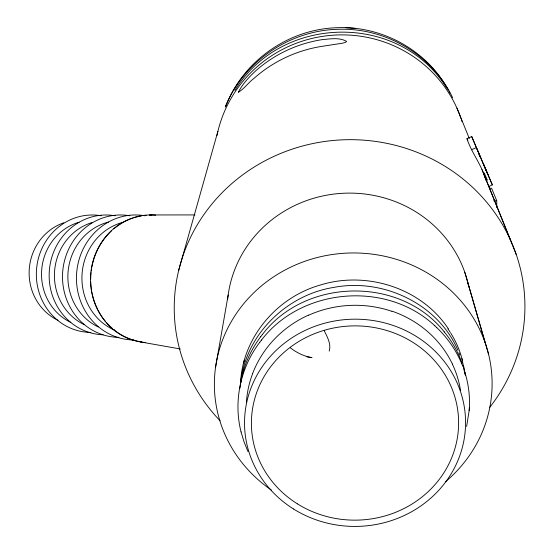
<?xml version="1.0" encoding="UTF-8"?>
<svg xmlns="http://www.w3.org/2000/svg" width="554" height="554" viewBox="0 0 554 554"><rect width="100%" height="100%" fill="white"/><g stroke="black" fill="none" stroke-linecap="round" stroke-linejoin="round"><path stroke-width="0.83" d="M240.498 385.861C240.942 339.408 275.94 297.588 320.06 285.109C366.277 270.546 421.469 287.865 448.373 328.847M469.383 407.522C470 395.3 468.338 382.973 464.55 371.332M469.217 410.154L466.62 426.511M240.436 385.169C244.155 336.139 285.629 295.15 333.453 287.457C382.689 277.817 437.833 303.502 457.957 350.329M239.854 388.409L240.117 386.387M240.207 385.709C242.707 367.974 249.916 350.987 260.705 336.707M329.208 351.139C331.375 343.979 327.317 337.081 324.319 330.856M215.513 367.586L228.179 294.991M244.349 360.232L243.615 362.988M178.63 270.629L217.902 131.326M225.533 106.88C242.465 61.439 288.219 29.224 336.569 27.735C381.54 25.532 426.995 50.116 448.228 90.094M225.305 106.887C243.538 61.217 290.691 29.618 339.754 29.265C386.415 28.012 432.681 55.393 452.66 97.816M234.91 90.399C280.989 14.452 399.406 11.842 446.739 88.01M259.784 342.282C240.554 367.378 233.213 401.241 241.066 431.947M261.488 340.073C301.639 287.547 386.671 280.504 434.848 325.821M262.395 334.526C305.219 277.921 400.161 275.927 444.329 331.95M260.671 336.763L262.437 334.478M259.743 342.33L261.53 340.017M488.413 186.67L492.347 184.849L471.745 136.582L466.946 138.659C471.101 151.505 479.681 162.253 484.168 174.974L516.293 254.632M471.385 149.76L476.329 147.627L471.745 136.582M489.868 188.263L491.585 188.194L496.723 200.693L496.806 207.591M493.69 200.811L496.723 200.693M149.663 214.952L194.973 214.917M345.814 27.7L355.37 28.393M306.895 356.811L312.006 357.635C304.091 356.395 296.771 352.739 290.435 347.926M139.816 341.811L180.265 348.958M436.746 327.587C448.158 338.439 457.23 351.783 462.846 366.513M434.793 325.766L436.808 327.643M444.28 331.888C451.919 341.181 457.992 351.776 462.001 363.133M449.038 91.548L449.848 93.003M247.977 451.538L244.044 441.898L241.045 431.857M492.354 184.911L476.329 147.627M483.15 163.478L487.922 174.558L483.427 163.908M484.251 172.917L487.416 180.258M482.015 169.642L482.527 170.874M476.786 148.396L479.902 155.896M456.911 108.092L469.328 138.514M482.326 170.438L510.643 240.339M458.982 352.732L459.903 355.072M484.168 174.974L486.149 180.569M467.881 282.727L488.593 354.352M464.764 272.222L485.082 342.504M461.932 358.556L464.397 371.014L463.615 365.965M464.252 370.363L464.882 372.8M478.704 152.876L479.688 156.81M465.076 373.638L465.457 375.307M464.716 372.004L465.159 374.518M145.127 342.462A63.862 59.396 -85.2 0 1 90.745 273.863A63.862 59.396 -85.2 0 1 155.709 215.174M141.353 341.846A63.662 59.216 -85.2 0 1 139.85 341.61M139.096 341.472A63.662 59.216 -85.2 0 1 113.612 329.512M112.441 328.529A63.662 59.216 -85.2 0 1 106.389 322.483M105.295 321.188A63.662 59.216 -85.2 0 1 101.347 315.815M100.897 315.115A63.662 59.216 -85.2 0 1 98.086 310.219M97.712 309.499A63.662 59.216 -85.2 0 1 92.317 294.312M92.158 293.565A63.662 59.216 -85.2 0 1 91.846 292.02M91.576 290.462A63.662 59.216 -85.2 0 1 91.237 288.122M91.14 287.332A63.662 59.216 -85.2 0 1 90.731 281.695M90.697 279.251A63.662 59.216 -85.2 0 1 91.043 272.665M91.23 271.017A63.662 59.216 -85.2 0 1 91.729 267.727M91.874 266.91A63.662 59.216 -85.2 0 1 97.608 249.639M97.975 248.905A63.662 59.216 -85.2 0 1 111.299 231.053M113.826 228.816A63.662 59.216 -85.2 0 1 132.434 218.221M133.209 217.964A63.662 59.216 -85.2 0 1 141.242 215.956M143.721 215.582A63.662 59.216 -85.2 0 1 146.263 215.319M149.663 215.153A63.662 59.216 -85.2 0 1 151.387 215.153M114.685 330.226A56.847 53.052 -85 0 1 82.117 273.309A56.847 53.052 -85 0 1 123.327 222.202M133.86 339.969A62.533 58.378 -85.2 0 1 76.715 272.222A62.533 58.378 -85.2 0 1 144.954 215.776M98.217 326.95A55.649 52.124 -85.1 0 1 68.156 270.989A55.649 52.124 -85.1 0 1 108.515 222.057M118.916 337.344A61.21 57.36 -85.3 0 1 62.761 271.003A61.21 57.36 -85.3 0 1 129.761 215.776M84.243 324.637A54.493 51.224 -85.1 0 1 54.583 271.141A54.493 51.224 -85.1 0 1 91.929 222.597M103.148 334.796A59.943 56.363 -85.3 0 1 49.472 269.085A59.943 56.363 -85.3 0 1 115.204 215.769M70.836 322.421A53.392 50.345 -85 0 1 41.716 269.583A53.392 50.345 -85 0 1 79.132 222.223M90.835 332.407A58.731 55.4 -85.3 0 1 36.585 268.738A58.731 55.4 -85.3 0 1 101.23 215.762M57.976 320.288A52.332 49.521 -85.3 0 1 29.224 269.722A52.332 49.521 -85.3 0 1 63.814 222.798M271.446 490.089A138.874 131.035 -1.3 0 1 247.146 299.707A138.874 131.035 -1.3 0 1 450.187 289.929A138.874 131.035 -1.3 0 1 445.506 481.703M462.327 360.072A102.649 96.846 -2 0 0 457.729 346.43A102.171 96.396 -2.1 0 0 450.748 333.141M447.902 328.889A102.171 96.396 -2.1 0 1 450.291 332.428M227.68 299.195A121.97 116.513 -2.7 0 1 343.148 193.27A121.97 116.513 -2.7 0 1 468.822 286.951M220.153 420.839A175.362 167.55 -2.7 0 1 223.456 191.352A175.362 167.55 -2.7 0 1 463.324 179.247A175.362 167.55 -2.7 0 1 489.833 407.232M216.981 135.488A126.617 123.84 -9.9 0 1 333.086 35.193A126.617 123.84 -9.9 0 1 461.06 118.57M461.33 119.359A126.617 123.84 -9.9 0 1 462.091 121.728M466.946 138.659A144.518 140.183 -6 0 1 467.832 140.065M452.362 364.054A107.545 100.142 0 0 1 460.506 390.522M391.976 311.147A107.594 100.101 -2.9 0 1 452.383 363.992M308.64 315.198A107.774 101.008 -5.2 0 1 391.844 311.32M252.576 373.68A107.836 101.756 -5.9 0 1 308.495 315.108M246.385 402.647A108.058 102.483 -2.3 0 1 252.576 373.784M469.39 407.419L469.21 410.258L469.39 407.419M238.407 92.172C243.414 89.637 248.912 82.047 254.224 78.156A131.208 128.064 -8.7 0 1 321.95 46.342L342.247 43.247L345.516 42.381L346.617 41.411C339.505 37.166 329.872 38.995 321.895 39.673A128.106 125.211 -9.5 0 0 255.789 70.767C249.078 77.02 242.527 83.903 238.407 92.172M293.578 509.015A110.523 103.619 -0.8 0 0 465.332 429.482A110.523 103.619 -0.8 0 0 306.244 329.907A110.523 103.619 -0.8 0 0 293.578 509.015M297.47 503.898A103.619 97.144 -0.8 0 0 458.4 429.177A103.619 97.144 -0.8 0 0 309.153 335.98A103.619 97.144 -0.8 0 0 297.47 503.898"/></g></svg>
